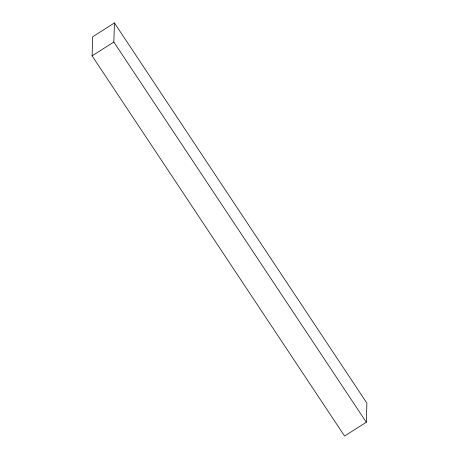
<?xml version="1.0" encoding="UTF-8"?>
<svg xmlns="http://www.w3.org/2000/svg" width="459" height="459" viewBox="0 0 459 459"><rect width="100%" height="100%" fill="white"/><g stroke="black" fill="none" stroke-linecap="round" stroke-linejoin="round"><path stroke-width="0.69" d="M92.098 55.843L92.695 36.754L114.434 22.95L366.902 403.157L366.305 422.246L344.566 436.05L92.098 55.843L113.832 42.039L114.434 22.95M113.832 42.039L366.305 422.246"/></g></svg>
